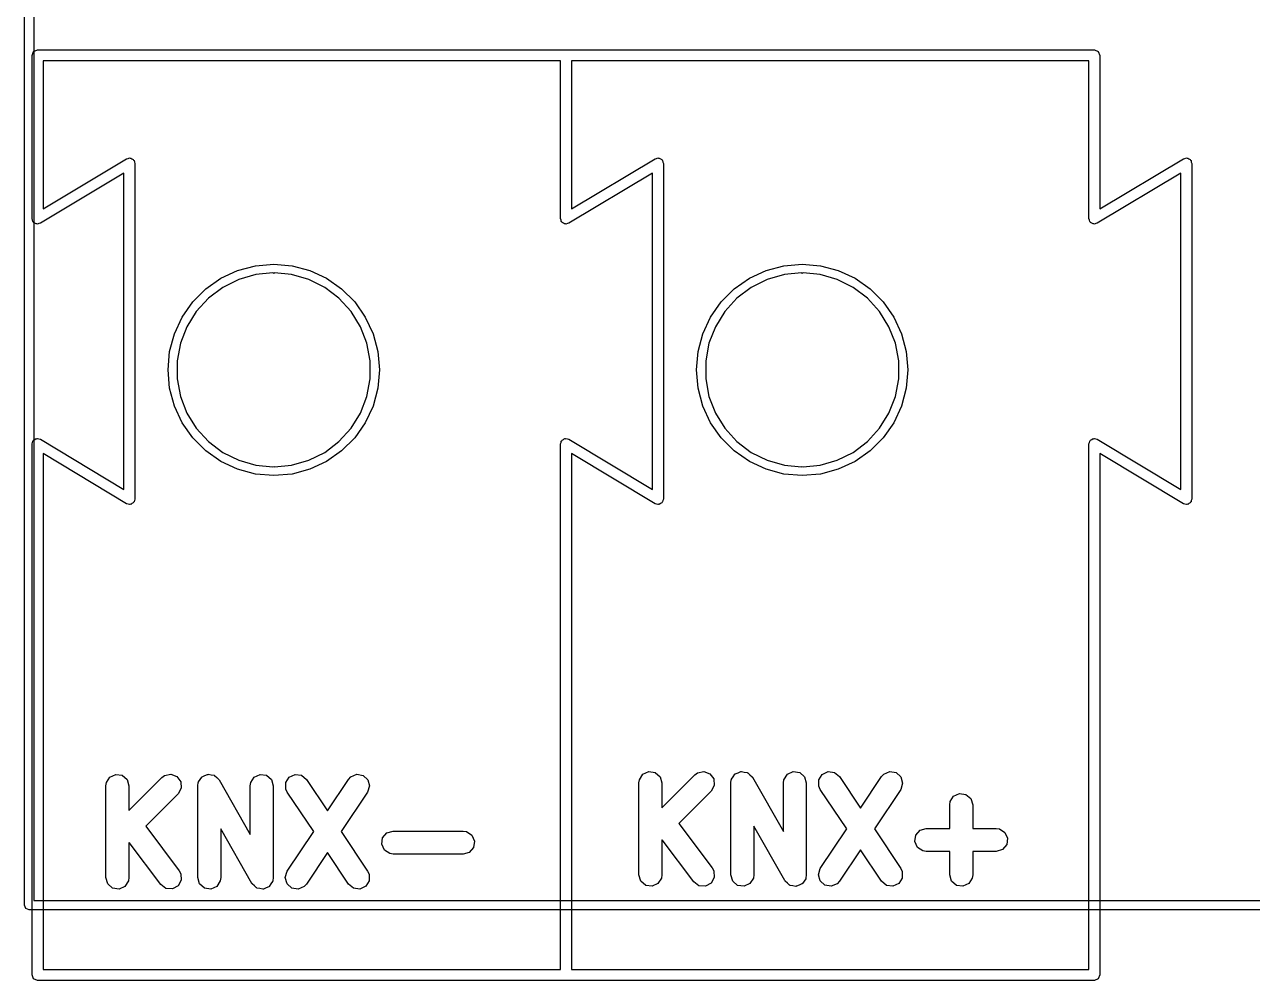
# Model space of a CAD drawing. Extents: x 111.8 to 136.4, y -131 to -94.3.
# Drawn here: x 111.79 to 125.15, y -130.79 to -120.39 of the extents above; entities that cross this region are included whole.
import ezdxf

# ---------------------------------------------------------------- set-up
doc = ezdxf.new("R2010")
doc.units = 0
doc.layers.add('BLACK', color=7, linetype='CONTINUOUS')

msp = doc.modelspace()

# ---------------------------------------------------------------- linework, layer by layer
at = {"layer": 'BLACK', "linetype": 'CONTINUOUS'}
for p, q in [((111.789, -129.972), (111.789, -95.396)), ((111.889, -95.446), (111.889, -129.922)), ((111.87, -120.73), (111.888, -120.688)), ((111.87, -122.505), (111.87, -120.73)), ((111.888, -120.688), (111.93, -120.67)), ((111.93, -120.67), (123.43, -120.67)), ((123.43, -120.67), (123.472, -120.688)), ((123.472, -120.688), (123.49, -120.73)), ((123.49, -120.73), (123.49, -122.399)), ((111.99, -120.79), (111.99, -122.399)), ((117.62, -120.79), (111.99, -120.79)), ((117.62, -122.505), (117.62, -120.79)), ((117.74, -120.79), (117.74, -122.399)), ((123.37, -120.79), (117.74, -120.79)), ((123.37, -122.505), (123.37, -120.79)), ((111.99, -122.399), (112.899, -121.854)), ((112.899, -121.854), (112.915, -121.851)), ((112.915, -121.851), (112.93, -121.845)), ((112.93, -121.845), (112.937, -121.848)), ((112.937, -121.848), (112.945, -121.847)), ((112.945, -121.847), (112.958, -121.856)), ((112.958, -121.856), (112.972, -121.863)), ((112.972, -121.863), (112.975, -121.87)), ((112.975, -121.87), (112.981, -121.874)), ((112.981, -121.874), (112.984, -121.89)), ((112.984, -121.89), (112.99, -121.905)), ((112.99, -121.905), (112.99, -125.555)), ((117.74, -122.399), (118.649, -121.854)), ((118.649, -121.854), (118.665, -121.851)), ((118.665, -121.851), (118.68, -121.845)), ((118.68, -121.845), (118.687, -121.848)), ((118.687, -121.848), (118.695, -121.847)), ((118.695, -121.847), (118.708, -121.856)), ((118.708, -121.856), (118.722, -121.863)), ((118.722, -121.863), (118.725, -121.87)), ((118.725, -121.87), (118.731, -121.874)), ((118.731, -121.874), (118.734, -121.89)), ((118.734, -121.89), (118.74, -121.905)), ((118.74, -121.905), (118.74, -125.555)), ((123.49, -122.399), (124.399, -121.854)), ((124.399, -121.854), (124.415, -121.851)), ((124.415, -121.851), (124.43, -121.845)), ((124.43, -121.845), (124.437, -121.848)), ((124.437, -121.848), (124.445, -121.847)), ((124.445, -121.847), (124.458, -121.856)), ((124.458, -121.856), (124.472, -121.863)), ((124.472, -121.863), (124.475, -121.87)), ((124.475, -121.87), (124.481, -121.874)), ((124.481, -121.874), (124.484, -121.89)), ((124.484, -121.89), (124.49, -121.905)), ((124.49, -121.905), (124.49, -125.555)), ((112.87, -122.011), (111.961, -122.556)), ((112.87, -125.449), (112.87, -122.011)), ((118.62, -122.011), (117.711, -122.556)), ((118.62, -125.449), (118.62, -122.011)), ((124.37, -122.011), (123.461, -122.556)), ((124.37, -125.449), (124.37, -122.011)), ((111.876, -122.52), (111.87, -122.505)), ((117.626, -122.52), (117.62, -122.505)), ((123.376, -122.52), (123.37, -122.505)), ((111.879, -122.536), (111.876, -122.52)), ((111.885, -122.54), (111.879, -122.536)), ((111.888, -122.547), (111.885, -122.54)), ((111.902, -122.554), (111.888, -122.547)), ((111.915, -122.563), (111.902, -122.554)), ((111.923, -122.562), (111.915, -122.563)), ((111.93, -122.565), (111.923, -122.562)), ((111.945, -122.559), (111.93, -122.565)), ((111.961, -122.556), (111.945, -122.559)), ((117.629, -122.536), (117.626, -122.52)), ((117.635, -122.54), (117.629, -122.536)), ((117.638, -122.547), (117.635, -122.54)), ((117.652, -122.554), (117.638, -122.547)), ((117.665, -122.563), (117.652, -122.554)), ((117.673, -122.562), (117.665, -122.563)), ((117.68, -122.565), (117.673, -122.562)), ((117.695, -122.559), (117.68, -122.565)), ((117.711, -122.556), (117.695, -122.559)), ((123.379, -122.536), (123.376, -122.52)), ((123.385, -122.54), (123.379, -122.536)), ((123.388, -122.547), (123.385, -122.54)), ((123.402, -122.554), (123.388, -122.547)), ((123.415, -122.563), (123.402, -122.554)), ((123.423, -122.562), (123.415, -122.563)), ((123.43, -122.565), (123.423, -122.562)), ((123.445, -122.559), (123.43, -122.565)), ((123.461, -122.556), (123.445, -122.559)), ((114.107, -123.069), (114.3, -123.017)), ((114.3, -123.017), (114.5, -123)), ((114.5, -123), (114.7, -123.017)), ((114.7, -123.017), (114.893, -123.069)), ((119.857, -123.069), (120.05, -123.017)), ((120.05, -123.017), (120.25, -123)), ((120.25, -123), (120.45, -123.017)), ((120.45, -123.017), (120.643, -123.069)), ((113.761, -123.269), (113.925, -123.154)), ((113.925, -123.154), (114.107, -123.069)), ((114.119, -123.167), (113.945, -123.253)), ((114.306, -123.113), (114.119, -123.167)), ((114.491, -123.096), (114.306, -123.113)), ((114.5, -123.1), (114.491, -123.096)), ((114.509, -123.096), (114.5, -123.1)), ((114.694, -123.113), (114.509, -123.096)), ((114.881, -123.167), (114.694, -123.113)), ((115.055, -123.253), (114.881, -123.167)), ((114.893, -123.069), (115.075, -123.154)), ((115.075, -123.154), (115.239, -123.269)), ((119.511, -123.269), (119.675, -123.154)), ((119.675, -123.154), (119.857, -123.069)), ((119.869, -123.167), (119.695, -123.253)), ((120.056, -123.113), (119.869, -123.167)), ((120.241, -123.096), (120.056, -123.113)), ((120.25, -123.1), (120.241, -123.096)), ((120.259, -123.096), (120.25, -123.1)), ((120.444, -123.113), (120.259, -123.096)), ((120.631, -123.167), (120.444, -123.113)), ((120.805, -123.253), (120.631, -123.167)), ((120.643, -123.069), (120.825, -123.154)), ((120.825, -123.154), (120.989, -123.269)), ((113.619, -123.411), (113.761, -123.269)), ((113.945, -123.253), (113.79, -123.371)), ((115.21, -123.371), (115.055, -123.253)), ((115.239, -123.269), (115.381, -123.411)), ((119.369, -123.411), (119.511, -123.269)), ((119.695, -123.253), (119.54, -123.371)), ((120.96, -123.371), (120.805, -123.253)), ((120.989, -123.269), (121.131, -123.411)), ((113.504, -123.575), (113.619, -123.411)), ((113.79, -123.371), (113.658, -123.515)), ((115.342, -123.515), (115.21, -123.371)), ((115.381, -123.411), (115.496, -123.575)), ((119.254, -123.575), (119.369, -123.411)), ((119.54, -123.371), (119.408, -123.515)), ((121.092, -123.515), (120.96, -123.371)), ((121.131, -123.411), (121.246, -123.575)), ((113.419, -123.757), (113.504, -123.575)), ((113.658, -123.515), (113.556, -123.68)), ((115.444, -123.68), (115.342, -123.515)), ((115.496, -123.575), (115.581, -123.757)), ((119.169, -123.757), (119.254, -123.575)), ((119.408, -123.515), (119.306, -123.68)), ((121.194, -123.68), (121.092, -123.515)), ((121.246, -123.575), (121.331, -123.757)), ((113.556, -123.68), (113.486, -123.861)), ((115.514, -123.861), (115.444, -123.68)), ((119.306, -123.68), (119.236, -123.861)), ((121.264, -123.861), (121.194, -123.68)), ((113.367, -123.95), (113.419, -123.757)), ((115.581, -123.757), (115.633, -123.95)), ((119.117, -123.95), (119.169, -123.757)), ((121.331, -123.757), (121.383, -123.95)), ((113.35, -124.15), (113.367, -123.95)), ((113.486, -123.861), (113.45, -124.053)), ((115.55, -124.053), (115.514, -123.861)), ((115.633, -123.95), (115.65, -124.15)), ((119.1, -124.15), (119.117, -123.95)), ((119.236, -123.861), (119.2, -124.053)), ((121.3, -124.053), (121.264, -123.861)), ((121.383, -123.95), (121.4, -124.15)), ((113.45, -124.053), (113.45, -124.247)), ((115.55, -124.247), (115.55, -124.053)), ((119.2, -124.053), (119.2, -124.247)), ((121.3, -124.247), (121.3, -124.053)), ((113.367, -124.35), (113.35, -124.15)), ((113.45, -124.247), (113.486, -124.439)), ((115.514, -124.439), (115.55, -124.247)), ((115.65, -124.15), (115.633, -124.35)), ((119.117, -124.35), (119.1, -124.15)), ((119.2, -124.247), (119.236, -124.439)), ((121.264, -124.439), (121.3, -124.247)), ((121.4, -124.15), (121.383, -124.35)), ((113.419, -124.543), (113.367, -124.35)), ((115.633, -124.35), (115.581, -124.543)), ((119.169, -124.543), (119.117, -124.35)), ((121.383, -124.35), (121.331, -124.543)), ((113.486, -124.439), (113.556, -124.62)), ((115.444, -124.62), (115.514, -124.439)), ((119.236, -124.439), (119.306, -124.62)), ((121.194, -124.62), (121.264, -124.439)), ((113.504, -124.725), (113.419, -124.543)), ((113.556, -124.62), (113.658, -124.785)), ((115.342, -124.785), (115.444, -124.62)), ((115.581, -124.543), (115.496, -124.725)), ((119.254, -124.725), (119.169, -124.543)), ((119.306, -124.62), (119.408, -124.785)), ((121.092, -124.785), (121.194, -124.62)), ((121.331, -124.543), (121.246, -124.725)), ((113.619, -124.889), (113.504, -124.725)), ((115.496, -124.725), (115.381, -124.889)), ((119.369, -124.889), (119.254, -124.725)), ((121.246, -124.725), (121.131, -124.889)), ((111.885, -124.92), (111.888, -124.913)), ((111.888, -124.913), (111.902, -124.906)), ((111.902, -124.906), (111.915, -124.897)), ((111.915, -124.897), (111.923, -124.898)), ((111.923, -124.898), (111.93, -124.895)), ((111.93, -124.895), (111.945, -124.901)), ((111.945, -124.901), (111.961, -124.904)), ((111.961, -124.904), (112.87, -125.449)), ((113.761, -125.031), (113.619, -124.889)), ((113.658, -124.785), (113.79, -124.929)), ((115.21, -124.929), (115.342, -124.785)), ((115.381, -124.889), (115.239, -125.031)), ((117.635, -124.92), (117.638, -124.913)), ((117.638, -124.913), (117.652, -124.906)), ((117.652, -124.906), (117.665, -124.897)), ((117.665, -124.897), (117.673, -124.898)), ((117.673, -124.898), (117.68, -124.895)), ((117.68, -124.895), (117.695, -124.901)), ((117.695, -124.901), (117.711, -124.904)), ((117.711, -124.904), (118.62, -125.449)), ((119.511, -125.031), (119.369, -124.889)), ((119.408, -124.785), (119.54, -124.929)), ((120.96, -124.929), (121.092, -124.785)), ((121.131, -124.889), (120.989, -125.031)), ((123.385, -124.92), (123.388, -124.913)), ((123.388, -124.913), (123.402, -124.906)), ((123.402, -124.906), (123.415, -124.897)), ((123.415, -124.897), (123.423, -124.898)), ((123.423, -124.898), (123.43, -124.895)), ((123.43, -124.895), (123.445, -124.901)), ((123.445, -124.901), (123.461, -124.904)), ((123.461, -124.904), (124.37, -125.449)), ((111.87, -124.955), (111.876, -124.94)), ((111.87, -130.73), (111.87, -124.955)), ((111.876, -124.94), (111.879, -124.924)), ((111.879, -124.924), (111.885, -124.92)), ((113.925, -125.146), (113.761, -125.031)), ((113.79, -124.929), (113.945, -125.047)), ((113.945, -125.047), (114.119, -125.133)), ((114.881, -125.133), (115.055, -125.047)), ((115.055, -125.047), (115.21, -124.929)), ((115.239, -125.031), (115.075, -125.146)), ((117.62, -124.955), (117.626, -124.94)), ((117.62, -130.67), (117.62, -124.955)), ((117.626, -124.94), (117.629, -124.924)), ((117.629, -124.924), (117.635, -124.92)), ((119.675, -125.146), (119.511, -125.031)), ((119.54, -124.929), (119.695, -125.047)), ((119.695, -125.047), (119.869, -125.133)), ((120.631, -125.133), (120.805, -125.047)), ((120.805, -125.047), (120.96, -124.929)), ((120.989, -125.031), (120.825, -125.146)), ((123.37, -124.955), (123.376, -124.94)), ((123.37, -130.67), (123.37, -124.955)), ((123.376, -124.94), (123.379, -124.924)), ((123.379, -124.924), (123.385, -124.92)), ((112.899, -125.606), (111.99, -125.061)), ((111.99, -125.061), (111.99, -130.67)), ((114.107, -125.231), (113.925, -125.146)), ((114.119, -125.133), (114.306, -125.187)), ((114.694, -125.187), (114.881, -125.133)), ((115.075, -125.146), (114.893, -125.231)), ((118.649, -125.606), (117.74, -125.061)), ((117.74, -125.061), (117.74, -130.67)), ((119.857, -125.231), (119.675, -125.146)), ((119.869, -125.133), (120.056, -125.187)), ((120.444, -125.187), (120.631, -125.133)), ((120.825, -125.146), (120.643, -125.231)), ((124.399, -125.606), (123.49, -125.061)), ((123.49, -125.061), (123.49, -130.73)), ((114.3, -125.283), (114.107, -125.231)), ((114.5, -125.3), (114.3, -125.283)), ((114.306, -125.187), (114.491, -125.204)), ((114.491, -125.204), (114.5, -125.2)), ((114.5, -125.2), (114.509, -125.204)), ((114.7, -125.283), (114.5, -125.3)), ((114.509, -125.204), (114.694, -125.187)), ((114.893, -125.231), (114.7, -125.283)), ((120.05, -125.283), (119.857, -125.231)), ((120.25, -125.3), (120.05, -125.283)), ((120.056, -125.187), (120.241, -125.204)), ((120.241, -125.204), (120.25, -125.2)), ((120.25, -125.2), (120.259, -125.204)), ((120.45, -125.283), (120.25, -125.3)), ((120.259, -125.204), (120.444, -125.187)), ((120.643, -125.231), (120.45, -125.283)), ((112.984, -125.57), (112.981, -125.586)), ((112.99, -125.555), (112.984, -125.57)), ((118.734, -125.57), (118.731, -125.586)), ((118.74, -125.555), (118.734, -125.57)), ((124.484, -125.57), (124.481, -125.586)), ((124.49, -125.555), (124.484, -125.57)), ((112.915, -125.609), (112.899, -125.606)), ((112.93, -125.615), (112.915, -125.609)), ((112.937, -125.612), (112.93, -125.615)), ((112.945, -125.613), (112.937, -125.612)), ((112.958, -125.604), (112.945, -125.613)), ((112.972, -125.597), (112.958, -125.604)), ((112.975, -125.59), (112.972, -125.597)), ((112.981, -125.586), (112.975, -125.59)), ((118.665, -125.609), (118.649, -125.606)), ((118.68, -125.615), (118.665, -125.609)), ((118.687, -125.612), (118.68, -125.615)), ((118.695, -125.613), (118.687, -125.612)), ((118.708, -125.604), (118.695, -125.613)), ((118.722, -125.597), (118.708, -125.604)), ((118.725, -125.59), (118.722, -125.597)), ((118.731, -125.586), (118.725, -125.59)), ((124.415, -125.609), (124.399, -125.606)), ((124.43, -125.615), (124.415, -125.609)), ((124.437, -125.612), (124.43, -125.615)), ((124.445, -125.613), (124.437, -125.612)), ((124.458, -125.604), (124.445, -125.613)), ((124.472, -125.597), (124.458, -125.604)), ((124.475, -125.59), (124.472, -125.597)), ((124.481, -125.586), (124.475, -125.59)), ((118.517, -128.548), (118.581, -128.519)), ((118.581, -128.519), (118.651, -128.529)), ((119.111, -128.533), (119.18, -128.518)), ((119.18, -128.518), (119.246, -128.542)), ((119.552, -128.532), (119.581, -128.519)), ((119.581, -128.519), (119.585, -128.519)), ((119.585, -128.519), (119.588, -128.518)), ((119.588, -128.518), (119.619, -128.524)), ((120.089, -128.548), (120.153, -128.519)), ((120.153, -128.519), (120.223, -128.529)), ((120.468, -128.549), (120.532, -128.519)), ((120.532, -128.519), (120.601, -128.528)), ((121.138, -128.546), (121.203, -128.518)), ((121.203, -128.518), (121.272, -128.53)), ((112.674, -128.672), (112.679, -128.637)), ((112.679, -128.637), (112.717, -128.578)), ((112.717, -128.578), (112.781, -128.549)), ((112.781, -128.549), (112.851, -128.559)), ((112.851, -128.559), (112.904, -128.605)), ((112.904, -128.605), (112.924, -128.672)), ((112.924, -128.942), (113.282, -128.584)), ((113.282, -128.584), (113.311, -128.563)), ((113.311, -128.563), (113.38, -128.548)), ((113.38, -128.548), (113.446, -128.572)), ((113.446, -128.572), (113.488, -128.629)), ((113.488, -128.629), (113.493, -128.699)), ((113.674, -128.672), (113.679, -128.637)), ((113.679, -128.637), (113.681, -128.634)), ((113.681, -128.631), (113.7, -128.605)), ((113.681, -128.634), (113.681, -128.631)), ((113.7, -128.605), (113.717, -128.578)), ((113.717, -128.578), (113.72, -128.576)), ((113.72, -128.576), (113.722, -128.574)), ((113.722, -128.574), (113.752, -128.562)), ((113.752, -128.562), (113.781, -128.549)), ((113.781, -128.549), (113.785, -128.549)), ((113.785, -128.549), (113.788, -128.548)), ((113.788, -128.548), (113.819, -128.554)), ((113.819, -128.554), (113.851, -128.559)), ((113.851, -128.559), (113.854, -128.561)), ((113.854, -128.561), (113.857, -128.562)), ((113.857, -128.562), (113.88, -128.584)), ((113.88, -128.584), (113.904, -128.605)), ((113.904, -128.605), (113.905, -128.608)), ((113.905, -128.608), (113.908, -128.61)), ((113.908, -128.61), (114.245, -129.202)), ((114.245, -128.672), (114.251, -128.637)), ((114.251, -128.637), (114.289, -128.578)), ((114.289, -128.578), (114.353, -128.549)), ((114.353, -128.549), (114.423, -128.559)), ((114.423, -128.559), (114.476, -128.605)), ((114.476, -128.605), (114.495, -128.672)), ((114.631, -128.639), (114.668, -128.579)), ((114.632, -128.709), (114.631, -128.639)), ((114.668, -128.579), (114.732, -128.549)), ((114.732, -128.549), (114.801, -128.558)), ((114.801, -128.558), (114.855, -128.603)), ((114.855, -128.603), (115.085, -128.947)), ((115.085, -128.947), (115.314, -128.603)), ((115.314, -128.603), (115.338, -128.576)), ((115.338, -128.576), (115.403, -128.548)), ((115.403, -128.548), (115.472, -128.56)), ((115.472, -128.56), (115.524, -128.607)), ((115.524, -128.607), (115.543, -128.675)), ((118.474, -128.642), (118.479, -128.607)), ((118.474, -129.642), (118.474, -128.642)), ((118.479, -128.607), (118.517, -128.548)), ((118.651, -128.529), (118.704, -128.575)), ((118.704, -128.575), (118.724, -128.642)), ((118.724, -128.912), (119.082, -128.554)), ((118.724, -128.642), (118.724, -128.912)), ((119.082, -128.554), (119.111, -128.533)), ((119.246, -128.542), (119.288, -128.599)), ((119.288, -128.599), (119.293, -128.669)), ((119.474, -128.642), (119.479, -128.607)), ((119.474, -129.642), (119.474, -128.642)), ((119.479, -128.607), (119.481, -128.604)), ((119.481, -128.601), (119.5, -128.575)), ((119.481, -128.604), (119.481, -128.601)), ((119.5, -128.575), (119.517, -128.548)), ((119.517, -128.548), (119.52, -128.546)), ((119.52, -128.546), (119.522, -128.544)), ((119.522, -128.544), (119.552, -128.532)), ((119.619, -128.524), (119.651, -128.529)), ((119.651, -128.529), (119.654, -128.531)), ((119.654, -128.531), (119.657, -128.532)), ((119.657, -128.532), (119.68, -128.554)), ((119.68, -128.554), (119.704, -128.575)), ((119.704, -128.575), (119.705, -128.578)), ((119.705, -128.578), (119.708, -128.58)), ((119.708, -128.58), (120.045, -129.172)), ((120.045, -128.642), (120.051, -128.607)), ((120.045, -129.172), (120.045, -128.642)), ((120.051, -128.607), (120.089, -128.548)), ((120.223, -128.529), (120.276, -128.575)), ((120.276, -128.575), (120.295, -128.642)), ((120.295, -128.642), (120.295, -129.642)), ((120.431, -128.609), (120.468, -128.549)), ((120.432, -128.679), (120.431, -128.609)), ((120.601, -128.528), (120.655, -128.573)), ((120.655, -128.573), (120.885, -128.917)), ((120.885, -128.917), (121.114, -128.573)), ((121.114, -128.573), (121.138, -128.546)), ((121.272, -128.53), (121.324, -128.577)), ((121.343, -128.645), (121.322, -128.712)), ((121.324, -128.577), (121.343, -128.645)), ((112.674, -129.672), (112.674, -128.672)), ((112.924, -128.672), (112.924, -128.942)), ((113.459, -128.761), (113.107, -129.113)), ((113.493, -128.699), (113.459, -128.761)), ((113.674, -129.672), (113.674, -128.672)), ((114.245, -129.202), (114.245, -128.672)), ((114.495, -128.672), (114.495, -129.672)), ((114.647, -128.742), (114.632, -128.709)), ((114.935, -129.172), (114.647, -128.742)), ((115.522, -128.742), (115.235, -129.172)), ((115.543, -128.675), (115.522, -128.742)), ((119.259, -128.731), (118.907, -129.083)), ((119.293, -128.669), (119.259, -128.731)), ((120.447, -128.712), (120.432, -128.679)), ((120.735, -129.142), (120.447, -128.712)), ((121.322, -128.712), (121.035, -129.142)), ((121.86, -128.845), (121.898, -128.786)), ((121.898, -128.786), (121.962, -128.757)), ((121.962, -128.757), (122.032, -128.767)), ((122.032, -128.767), (122.085, -128.813)), ((121.855, -128.88), (121.86, -128.845)), ((121.855, -129.136), (121.855, -128.88)), ((122.085, -128.813), (122.105, -128.88)), ((122.105, -128.88), (122.105, -129.136)), ((113.107, -129.113), (113.47, -129.597)), ((114.262, -129.734), (113.924, -129.143)), ((113.924, -129.143), (113.924, -129.672)), ((114.647, -129.603), (114.935, -129.172)), ((115.235, -129.172), (115.522, -129.603)), ((115.685, -129.239), (115.732, -129.186)), ((115.732, -129.186), (115.799, -129.166)), ((115.799, -129.166), (116.561, -129.166)), ((116.561, -129.166), (116.596, -129.172)), ((116.596, -129.172), (116.656, -129.21)), ((118.907, -129.083), (119.27, -129.567)), ((120.062, -129.704), (119.724, -129.113)), ((119.724, -129.113), (119.724, -129.642)), ((120.447, -129.573), (120.735, -129.142)), ((121.035, -129.142), (121.322, -129.573)), ((121.485, -129.209), (121.532, -129.156)), ((121.532, -129.156), (121.599, -129.136)), ((121.599, -129.136), (121.855, -129.136)), ((122.105, -129.136), (122.361, -129.136)), ((122.361, -129.136), (122.396, -129.142)), ((122.396, -129.142), (122.456, -129.18)), ((122.456, -129.18), (122.485, -129.244)), ((112.928, -129.291), (112.924, -129.296)), ((112.924, -129.296), (112.924, -129.672)), ((113.27, -129.747), (112.928, -129.291)), ((115.675, -129.309), (115.685, -129.239)), ((115.704, -129.373), (115.675, -129.309)), ((116.656, -129.21), (116.685, -129.274)), ((116.685, -129.274), (116.675, -129.343)), ((118.728, -129.261), (118.724, -129.266)), ((118.724, -129.266), (118.724, -129.642)), ((119.07, -129.717), (118.728, -129.261)), ((121.475, -129.279), (121.485, -129.209)), ((121.504, -129.343), (121.475, -129.279)), ((122.475, -129.313), (122.428, -129.367)), ((122.485, -129.244), (122.475, -129.313)), ((115.085, -129.398), (114.855, -129.742)), ((115.314, -129.742), (115.085, -129.398)), ((115.764, -129.411), (115.704, -129.373)), ((115.799, -129.416), (115.764, -129.411)), ((116.561, -129.416), (115.799, -129.416)), ((116.628, -129.397), (116.561, -129.416)), ((116.675, -129.343), (116.628, -129.397)), ((120.885, -129.368), (120.655, -129.712)), ((121.114, -129.712), (120.885, -129.368)), ((121.564, -129.381), (121.504, -129.343)), ((121.599, -129.386), (121.564, -129.381)), ((121.855, -129.386), (121.599, -129.386)), ((121.855, -129.642), (121.855, -129.386)), ((122.361, -129.386), (122.105, -129.386)), ((122.105, -129.386), (122.105, -129.642)), ((122.428, -129.367), (122.361, -129.386)), ((119.27, -129.567), (119.288, -129.599)), ((120.426, -129.64), (120.447, -129.573)), ((121.322, -129.573), (121.338, -129.605)), ((112.694, -129.74), (112.674, -129.672)), ((112.919, -129.708), (112.881, -129.767)), ((112.924, -129.672), (112.919, -129.708)), ((113.493, -129.699), (113.459, -129.761)), ((113.47, -129.597), (113.488, -129.629)), ((113.488, -129.629), (113.493, -129.699)), ((113.694, -129.74), (113.674, -129.672)), ((113.919, -129.708), (113.881, -129.767)), ((113.924, -129.672), (113.919, -129.708)), ((114.488, -129.714), (114.47, -129.74)), ((114.489, -129.711), (114.488, -129.714)), ((114.49, -129.708), (114.489, -129.711)), ((114.495, -129.672), (114.49, -129.708)), ((114.626, -129.67), (114.647, -129.603)), ((114.645, -129.738), (114.626, -129.67)), ((115.539, -129.706), (115.501, -129.766)), ((115.522, -129.603), (115.538, -129.635)), ((115.538, -129.635), (115.539, -129.706)), ((118.494, -129.71), (118.474, -129.642)), ((118.547, -129.756), (118.494, -129.71)), ((118.719, -129.678), (118.681, -129.737)), ((118.724, -129.642), (118.719, -129.678)), ((119.127, -129.76), (119.07, -129.717)), ((119.293, -129.669), (119.259, -129.731)), ((119.288, -129.599), (119.293, -129.669)), ((119.494, -129.71), (119.474, -129.642)), ((119.547, -129.756), (119.494, -129.71)), ((119.719, -129.678), (119.681, -129.737)), ((119.724, -129.642), (119.719, -129.678)), ((120.064, -129.707), (120.062, -129.704)), ((120.065, -129.71), (120.064, -129.707)), ((120.09, -129.731), (120.065, -129.71)), ((120.27, -129.71), (120.252, -129.737)), ((120.288, -129.684), (120.27, -129.71)), ((120.289, -129.681), (120.288, -129.684)), ((120.29, -129.678), (120.289, -129.681)), ((120.295, -129.642), (120.29, -129.678)), ((120.445, -129.708), (120.426, -129.64)), ((120.497, -129.755), (120.445, -129.708)), ((120.655, -129.712), (120.631, -129.738)), ((121.168, -129.757), (121.114, -129.712)), ((121.339, -129.676), (121.301, -129.736)), ((121.338, -129.605), (121.339, -129.676)), ((121.875, -129.71), (121.855, -129.642)), ((121.928, -129.756), (121.875, -129.71)), ((122.1, -129.678), (122.062, -129.737)), ((122.105, -129.642), (122.1, -129.678)), ((112.747, -129.786), (112.694, -129.74)), ((112.817, -129.796), (112.747, -129.786)), ((112.881, -129.767), (112.817, -129.796)), ((113.327, -129.79), (113.27, -129.747)), ((113.397, -129.795), (113.327, -129.79)), ((113.459, -129.761), (113.397, -129.795)), ((113.747, -129.786), (113.694, -129.74)), ((113.817, -129.796), (113.747, -129.786)), ((113.881, -129.767), (113.817, -129.796)), ((114.264, -129.737), (114.262, -129.734)), ((114.265, -129.74), (114.264, -129.737)), ((114.29, -129.761), (114.265, -129.74)), ((114.313, -129.783), (114.29, -129.761)), ((114.316, -129.784), (114.313, -129.783)), ((114.318, -129.786), (114.316, -129.784)), ((114.35, -129.791), (114.318, -129.786)), ((114.382, -129.797), (114.35, -129.791)), ((114.385, -129.796), (114.382, -129.797)), ((114.388, -129.796), (114.385, -129.796)), ((114.417, -129.783), (114.388, -129.796)), ((114.447, -129.771), (114.417, -129.783)), ((114.449, -129.768), (114.447, -129.771)), ((114.452, -129.767), (114.449, -129.768)), ((114.47, -129.74), (114.452, -129.767)), ((114.697, -129.785), (114.645, -129.738)), ((114.767, -129.796), (114.697, -129.785)), ((114.831, -129.768), (114.767, -129.796)), ((114.855, -129.742), (114.831, -129.768)), ((115.368, -129.787), (115.314, -129.742)), ((115.438, -129.796), (115.368, -129.787)), ((115.501, -129.766), (115.438, -129.796)), ((118.617, -129.766), (118.547, -129.756)), ((118.681, -129.737), (118.617, -129.766)), ((119.197, -129.765), (119.127, -129.76)), ((119.259, -129.731), (119.197, -129.765)), ((119.617, -129.766), (119.547, -129.756)), ((119.681, -129.737), (119.617, -129.766)), ((120.113, -129.753), (120.09, -129.731)), ((120.116, -129.754), (120.113, -129.753)), ((120.118, -129.756), (120.116, -129.754)), ((120.15, -129.761), (120.118, -129.756)), ((120.182, -129.767), (120.15, -129.761)), ((120.185, -129.766), (120.182, -129.767)), ((120.188, -129.766), (120.185, -129.766)), ((120.217, -129.753), (120.188, -129.766)), ((120.247, -129.741), (120.217, -129.753)), ((120.249, -129.738), (120.247, -129.741)), ((120.252, -129.737), (120.249, -129.738)), ((120.567, -129.766), (120.497, -129.755)), ((120.631, -129.738), (120.567, -129.766)), ((121.238, -129.766), (121.168, -129.757)), ((121.301, -129.736), (121.238, -129.766)), ((121.998, -129.766), (121.928, -129.756)), ((122.062, -129.737), (121.998, -129.766)), ((111.804, -130.007), (111.789, -129.972)), ((111.889, -129.922), (136.331, -129.922)), ((111.839, -130.022), (111.804, -130.007)), ((136.381, -130.022), (111.839, -130.022)), ((111.888, -130.772), (111.87, -130.73)), ((111.93, -130.79), (111.888, -130.772)), ((123.43, -130.79), (111.93, -130.79)), ((111.99, -130.67), (117.62, -130.67)), ((117.74, -130.67), (123.37, -130.67)), ((123.472, -130.772), (123.43, -130.79)), ((123.49, -130.73), (123.472, -130.772))]:
    msp.add_line(p, q, dxfattribs=at)

doc.saveas('drawing.dxf')
